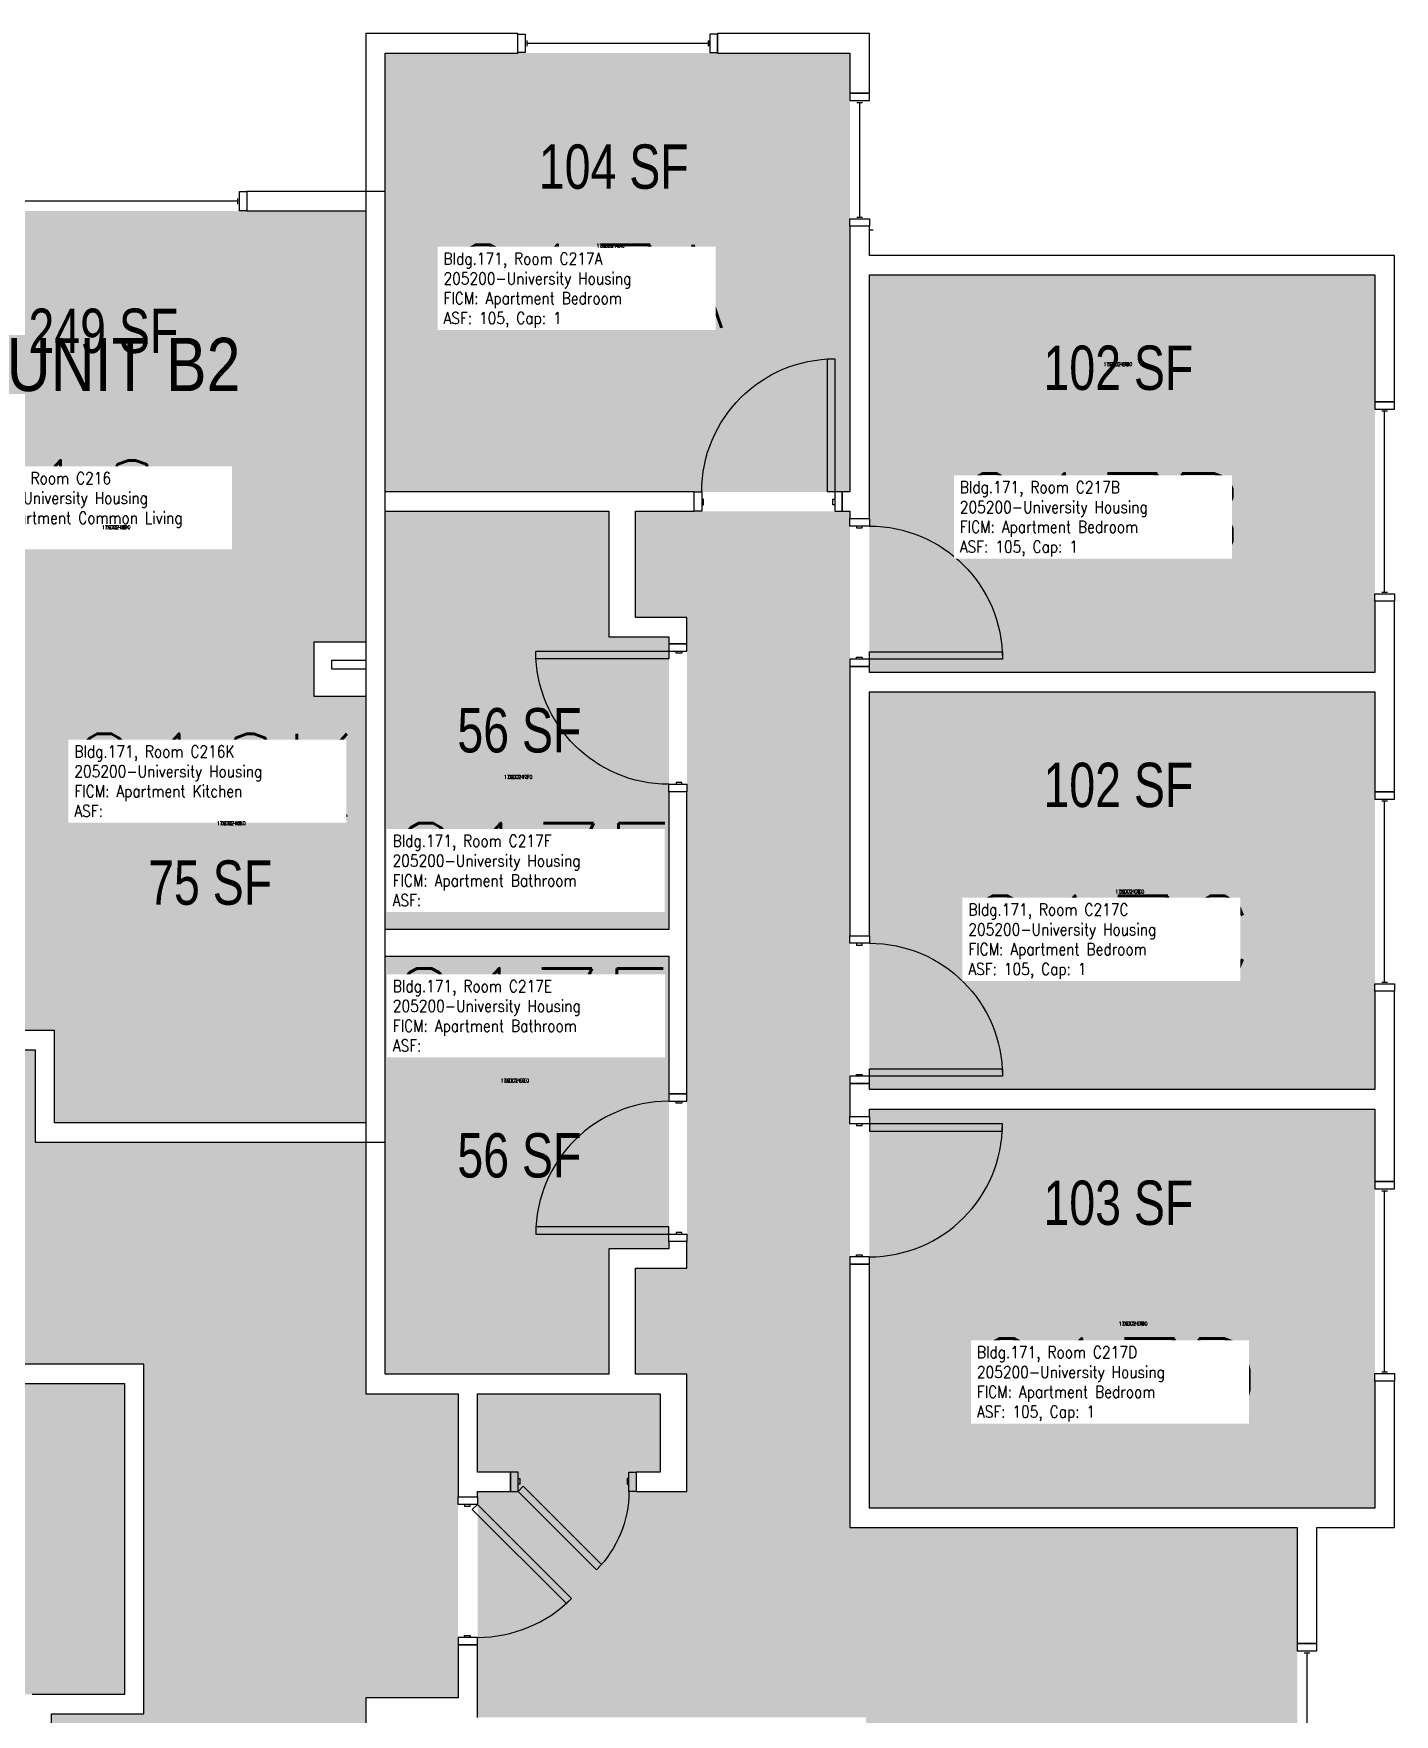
# Model space of a CAD drawing. Header units: inches. Extents: x 56 to 3925, y -1092 to 1472.
# Drawn here: x 3556.6 to 3924.6, y 1014.8 to 1469.6 of the extents above; entities that cross this region are included whole.
import ezdxf
from ezdxf.enums import TextEntityAlignment as Align

# ---------------------------------------------------------------- set-up
doc = ezdxf.new("R2010")
doc.units = ezdxf.units.IN
doc.header["$LTSCALE"] = 48
doc.header["$MEASUREMENT"] = 0
for name, color, linetype in [('A-DOOR', 2, 'Continuous'), ('A-GLAZ', 1, 'Continuous'), ('A-IDEN-RNUM', 7, 'Continuous'), ('A-IDEN-SNUM', 4, 'Continuous'), ('A-IDEN-VNUM', 4, 'Continuous'), ('A-MISC', 1, 'Continuous'), ('A-WALL', 5, 'Continuous'), ('AREA-TEXT', 3, 'Continuous'), ('Rooms-Category-Color', 7, 'Continuous'), ('Rooms-College-Color', 7, 'Continuous'), ('Rooms-Department-Color', 7, 'Continuous'), ('Rooms-Division-Color', 7, 'Continuous'), ('Rooms-Information', 7, 'Continuous')]:
    doc.layers.add(name, color=color, linetype=linetype)
doc.styles.add('AREA', font='arial.ttf', dxfattribs={"width": 0.75, "height": 12})
doc.styles.add('ROOMSNUMBER', font='txt.shx', dxfattribs={"height": 0.03})
doc.styles.add('ROOMVNUMBER', font='simplex.shx', dxfattribs={"width": 0.85})
doc.styles.get("Standard").update_dxf_attribs({"font": 'ARIALN.TTF'})

msp = doc.modelspace()

# ---------------------------------------------------------------- hatches: boundary and pattern name
h = msp.add_hatch()
h.set_pattern_fill('ANSI31', color=256, angle=-90, style=0)
h.set_pattern_definition([(315, (4297.48303, 1528.86917), (0.088388348, 0.088388348), [])])
h.paths.add_polyline_path([(3713.53, 1197.4), (3713.53, 1138.66), (3704.32, 1138.66), (3704.32, 1197.4)], flags=9)
at = {"layer": 'Rooms-Category-Color', "true_color": 0x728ef3}
for points in [[(3651.64, 1464.39), (3777.39, 1464.39), (3777.39, 1345.64), (3651.64, 1345.64)], [(3646.38, 1304.98), (3562.23, 1304.98), (3562.23, 1199.86), (3501.11, 1199.86), (3501.11, 1208.81), (3495.86, 1208.81), (3495.86, 1199.86), (3474.66, 1199.86), (3474.66, 1249.23), (3495.86, 1249.23), (3495.86, 1242.81), (3501.11, 1242.81), (3501.11, 1256.48), (3469.41, 1256.48), (3469.41, 1242.61), (3440.66, 1242.61), (3440.66, 1256.48), (3264.63, 1256.48), (3264.63, 1242.61), (3235.88, 1242.61), (3235.88, 1300.61), (3510.88, 1300.61), (3510.88, 1421.61), (3646.38, 1421.61)], [(3782.64, 1404.39), (3919.39, 1404.39), (3919.39, 1296.76), (3782.64, 1296.76)], [(3651.64, 1340.39), (3712.14, 1340.39), (3712.14, 1306.39), (3728.39, 1306.39), (3728.39, 1227.25), (3651.64, 1227.25)], [(3781.76, 929.89), (3781.76, 1014.03), (3676.64, 1014.03), (3676.64, 1075.16), (3685.59, 1075.16), (3685.59, 1080.41), (3676.64, 1080.41), (3676.64, 1101.6), (3726.01, 1101.6), (3726.01, 1080.41), (3719.59, 1080.41), (3719.59, 1075.16), (3733.26, 1075.16), (3733.26, 1106.85), (3719.39, 1106.85), (3719.39, 1135.6), (3733.26, 1135.6), (3733.26, 1311.64), (3719.39, 1311.64), (3719.39, 1340.39), (3777.39, 1340.39), (3777.39, 1065.39), (3898.39, 1065.39), (3898.39, 929.89)], [(3562.23, 1174.86), (3562.23, 1304.98), (3632.38, 1304.98), (3632.38, 1290.36), (3646.38, 1290.36), (3646.38, 1174.86)], [(3782.64, 1291.51), (3919.39, 1291.51), (3919.39, 1183.89), (3782.64, 1183.89)], [(3651.64, 1220), (3728.39, 1220), (3728.39, 1140.85), (3712.14, 1140.85), (3712.14, 1106.85), (3651.64, 1106.85)], [(3919.39, 1070.64), (3919.39, 1178.64), (3782.64, 1178.64), (3782.64, 1070.64)], [(3581.14, 1020.24), (3451.01, 1020.24), (3451.01, 1090.39), (3465.64, 1090.39), (3465.64, 1104.39), (3581.14, 1104.39)]]:
    msp.add_hatch(color=171, dxfattribs=at).paths.add_polyline_path(points)
at = {"layer": 'Rooms-Category-Color', "true_color": 0xadadad}
for points in [[(2880.39, 1163.39), (2880.39, 1170.26), (3106.65, 1170.26), (3106.65, 1163.67), (3111.9, 1163.67), (3111.9, 1169.64), (3474.68, 1169.64), (3474.68, 1194.64), (3557, 1194.64), (3557, 1169.64), (3646.39, 1169.64), (3646.39, 1101.6), (3671.39, 1101.6), (3671.39, 1019.28), (3646.39, 1019.28), (3586.39, 1019.28), (3586.39, 1109.64), (3166.65, 1109.64), (3166.65, 1085.64), (3111.9, 1085.64), (3111.9, 1091.67), (3106.65, 1091.67), (3106.65, 1086.27), (2880.39, 1086.27), (2880.39, 1091.39), (2873.89, 1091.39), (2873.89, 1163.39)], [(3586.39, 1019.28), (3646.39, 1019.28), (3646.39, 835.24), (3671.39, 835.24), (3671.39, 752.92), (3646.39, 752.92), (3646.39, 22.1), (3671.39, 22.1), (3671.39, -60.22), (3646.39, -60.22), (3646.39, -248.61), (3586.39, -248.61), (3586.39, -215.61), (3587.01, -215.61), (3587.01, -44.24), (3586.39, -44.24), (3586.39, 119.53), (3561.39, 119.53), (3561.39, 201.85), (3586.39, 201.85), (3586.39, 932.67), (3561.39, 932.67), (3561.39, 1014.99), (3586.39, 1014.99)]]:
    msp.add_hatch(color=253, dxfattribs=at).paths.add_polyline_path(points)
at = {"layer": 'Rooms-College-Color', "true_color": 0xadadad}
for points in [[(3651.64, 1464.39), (3777.39, 1464.39), (3777.39, 1345.64), (3651.64, 1345.64)], [(3646.38, 1304.98), (3562.23, 1304.98), (3562.23, 1199.86), (3501.11, 1199.86), (3501.11, 1208.81), (3495.86, 1208.81), (3495.86, 1199.86), (3474.66, 1199.86), (3474.66, 1249.23), (3495.86, 1249.23), (3495.86, 1242.81), (3501.11, 1242.81), (3501.11, 1256.48), (3469.41, 1256.48), (3469.41, 1242.61), (3440.66, 1242.61), (3440.66, 1256.48), (3264.63, 1256.48), (3264.63, 1242.61), (3235.88, 1242.61), (3235.88, 1300.61), (3510.88, 1300.61), (3510.88, 1421.61), (3646.38, 1421.61)], [(3782.64, 1404.39), (3919.39, 1404.39), (3919.39, 1296.76), (3782.64, 1296.76)], [(3651.64, 1340.39), (3712.14, 1340.39), (3712.14, 1306.39), (3728.39, 1306.39), (3728.39, 1227.25), (3651.64, 1227.25)], [(3781.76, 929.89), (3781.76, 1014.03), (3676.64, 1014.03), (3676.64, 1075.16), (3685.59, 1075.16), (3685.59, 1080.41), (3676.64, 1080.41), (3676.64, 1101.6), (3726.01, 1101.6), (3726.01, 1080.41), (3719.59, 1080.41), (3719.59, 1075.16), (3733.26, 1075.16), (3733.26, 1106.85), (3719.39, 1106.85), (3719.39, 1135.6), (3733.26, 1135.6), (3733.26, 1311.64), (3719.39, 1311.64), (3719.39, 1340.39), (3777.39, 1340.39), (3777.39, 1065.39), (3898.39, 1065.39), (3898.39, 929.89)], [(3562.23, 1174.86), (3562.23, 1304.98), (3632.38, 1304.98), (3632.38, 1290.36), (3646.38, 1290.36), (3646.38, 1174.86)], [(3782.64, 1291.51), (3919.39, 1291.51), (3919.39, 1183.89), (3782.64, 1183.89)], [(3651.64, 1220), (3728.39, 1220), (3728.39, 1140.85), (3712.14, 1140.85), (3712.14, 1106.85), (3651.64, 1106.85)], [(2880.39, 1163.39), (2880.39, 1170.26), (3106.65, 1170.26), (3106.65, 1163.67), (3111.9, 1163.67), (3111.9, 1169.64), (3474.68, 1169.64), (3474.68, 1194.64), (3557, 1194.64), (3557, 1169.64), (3646.39, 1169.64), (3646.39, 1101.6), (3671.39, 1101.6), (3671.39, 1019.28), (3646.39, 1019.28), (3586.39, 1019.28), (3586.39, 1109.64), (3166.65, 1109.64), (3166.65, 1085.64), (3111.9, 1085.64), (3111.9, 1091.67), (3106.65, 1091.67), (3106.65, 1086.27), (2880.39, 1086.27), (2880.39, 1091.39), (2873.89, 1091.39), (2873.89, 1163.39)], [(3919.39, 1070.64), (3919.39, 1178.64), (3782.64, 1178.64), (3782.64, 1070.64)], [(3581.14, 1020.24), (3451.01, 1020.24), (3451.01, 1090.39), (3465.64, 1090.39), (3465.64, 1104.39), (3581.14, 1104.39)], [(3586.39, 1019.28), (3646.39, 1019.28), (3646.39, 835.24), (3671.39, 835.24), (3671.39, 752.92), (3646.39, 752.92), (3646.39, 22.1), (3671.39, 22.1), (3671.39, -60.22), (3646.39, -60.22), (3646.39, -248.61), (3586.39, -248.61), (3586.39, -215.61), (3587.01, -215.61), (3587.01, -44.24), (3586.39, -44.24), (3586.39, 119.53), (3561.39, 119.53), (3561.39, 201.85), (3586.39, 201.85), (3586.39, 932.67), (3561.39, 932.67), (3561.39, 1014.99), (3586.39, 1014.99)]]:
    msp.add_hatch(color=253, dxfattribs=at).paths.add_polyline_path(points)
at = {"layer": 'Rooms-Department-Color', "true_color": 0x604aed}
for points in [[(3651.64, 1464.39), (3777.39, 1464.39), (3777.39, 1345.64), (3651.64, 1345.64)], [(3646.38, 1304.98), (3562.23, 1304.98), (3562.23, 1199.86), (3501.11, 1199.86), (3501.11, 1208.81), (3495.86, 1208.81), (3495.86, 1199.86), (3474.66, 1199.86), (3474.66, 1249.23), (3495.86, 1249.23), (3495.86, 1242.81), (3501.11, 1242.81), (3501.11, 1256.48), (3469.41, 1256.48), (3469.41, 1242.61), (3440.66, 1242.61), (3440.66, 1256.48), (3264.63, 1256.48), (3264.63, 1242.61), (3235.88, 1242.61), (3235.88, 1300.61), (3510.88, 1300.61), (3510.88, 1421.61), (3646.38, 1421.61)], [(3782.64, 1404.39), (3919.39, 1404.39), (3919.39, 1296.76), (3782.64, 1296.76)], [(3651.64, 1340.39), (3712.14, 1340.39), (3712.14, 1306.39), (3728.39, 1306.39), (3728.39, 1227.25), (3651.64, 1227.25)], [(3781.76, 929.89), (3781.76, 1014.03), (3676.64, 1014.03), (3676.64, 1075.16), (3685.59, 1075.16), (3685.59, 1080.41), (3676.64, 1080.41), (3676.64, 1101.6), (3726.01, 1101.6), (3726.01, 1080.41), (3719.59, 1080.41), (3719.59, 1075.16), (3733.26, 1075.16), (3733.26, 1106.85), (3719.39, 1106.85), (3719.39, 1135.6), (3733.26, 1135.6), (3733.26, 1311.64), (3719.39, 1311.64), (3719.39, 1340.39), (3777.39, 1340.39), (3777.39, 1065.39), (3898.39, 1065.39), (3898.39, 929.89)], [(3562.23, 1174.86), (3562.23, 1304.98), (3632.38, 1304.98), (3632.38, 1290.36), (3646.38, 1290.36), (3646.38, 1174.86)], [(3782.64, 1291.51), (3919.39, 1291.51), (3919.39, 1183.89), (3782.64, 1183.89)], [(3651.64, 1220), (3728.39, 1220), (3728.39, 1140.85), (3712.14, 1140.85), (3712.14, 1106.85), (3651.64, 1106.85)], [(3919.39, 1070.64), (3919.39, 1178.64), (3782.64, 1178.64), (3782.64, 1070.64)], [(3581.14, 1020.24), (3451.01, 1020.24), (3451.01, 1090.39), (3465.64, 1090.39), (3465.64, 1104.39), (3581.14, 1104.39)]]:
    msp.add_hatch(color=173, dxfattribs=at).paths.add_polyline_path(points)
at = {"layer": 'Rooms-Department-Color', "true_color": 0xacacac}
for points in [[(2880.39, 1163.39), (2880.39, 1170.26), (3106.65, 1170.26), (3106.65, 1163.67), (3111.9, 1163.67), (3111.9, 1169.64), (3474.68, 1169.64), (3474.68, 1194.64), (3557, 1194.64), (3557, 1169.64), (3646.39, 1169.64), (3646.39, 1101.6), (3671.39, 1101.6), (3671.39, 1019.28), (3646.39, 1019.28), (3586.39, 1019.28), (3586.39, 1109.64), (3166.65, 1109.64), (3166.65, 1085.64), (3111.9, 1085.64), (3111.9, 1091.67), (3106.65, 1091.67), (3106.65, 1086.27), (2880.39, 1086.27), (2880.39, 1091.39), (2873.89, 1091.39), (2873.89, 1163.39)], [(3586.39, 1019.28), (3646.39, 1019.28), (3646.39, 835.24), (3671.39, 835.24), (3671.39, 752.92), (3646.39, 752.92), (3646.39, 22.1), (3671.39, 22.1), (3671.39, -60.22), (3646.39, -60.22), (3646.39, -248.61), (3586.39, -248.61), (3586.39, -215.61), (3587.01, -215.61), (3587.01, -44.24), (3586.39, -44.24), (3586.39, 119.53), (3561.39, 119.53), (3561.39, 201.85), (3586.39, 201.85), (3586.39, 932.67), (3561.39, 932.67), (3561.39, 1014.99), (3586.39, 1014.99)]]:
    msp.add_hatch(color=253, dxfattribs=at).paths.add_polyline_path(points)
at = {"layer": 'Rooms-Division-Color', "true_color": 0x604aed}
for points in [[(3651.64, 1464.39), (3777.39, 1464.39), (3777.39, 1345.64), (3651.64, 1345.64)], [(3646.38, 1304.98), (3562.23, 1304.98), (3562.23, 1199.86), (3501.11, 1199.86), (3501.11, 1208.81), (3495.86, 1208.81), (3495.86, 1199.86), (3474.66, 1199.86), (3474.66, 1249.23), (3495.86, 1249.23), (3495.86, 1242.81), (3501.11, 1242.81), (3501.11, 1256.48), (3469.41, 1256.48), (3469.41, 1242.61), (3440.66, 1242.61), (3440.66, 1256.48), (3264.63, 1256.48), (3264.63, 1242.61), (3235.88, 1242.61), (3235.88, 1300.61), (3510.88, 1300.61), (3510.88, 1421.61), (3646.38, 1421.61)], [(3782.64, 1404.39), (3919.39, 1404.39), (3919.39, 1296.76), (3782.64, 1296.76)], [(3651.64, 1340.39), (3712.14, 1340.39), (3712.14, 1306.39), (3728.39, 1306.39), (3728.39, 1227.25), (3651.64, 1227.25)], [(3781.76, 929.89), (3781.76, 1014.03), (3676.64, 1014.03), (3676.64, 1075.16), (3685.59, 1075.16), (3685.59, 1080.41), (3676.64, 1080.41), (3676.64, 1101.6), (3726.01, 1101.6), (3726.01, 1080.41), (3719.59, 1080.41), (3719.59, 1075.16), (3733.26, 1075.16), (3733.26, 1106.85), (3719.39, 1106.85), (3719.39, 1135.6), (3733.26, 1135.6), (3733.26, 1311.64), (3719.39, 1311.64), (3719.39, 1340.39), (3777.39, 1340.39), (3777.39, 1065.39), (3898.39, 1065.39), (3898.39, 929.89)], [(3562.23, 1174.86), (3562.23, 1304.98), (3632.38, 1304.98), (3632.38, 1290.36), (3646.38, 1290.36), (3646.38, 1174.86)], [(3782.64, 1291.51), (3919.39, 1291.51), (3919.39, 1183.89), (3782.64, 1183.89)], [(3651.64, 1220), (3728.39, 1220), (3728.39, 1140.85), (3712.14, 1140.85), (3712.14, 1106.85), (3651.64, 1106.85)], [(3919.39, 1070.64), (3919.39, 1178.64), (3782.64, 1178.64), (3782.64, 1070.64)], [(3581.14, 1020.24), (3451.01, 1020.24), (3451.01, 1090.39), (3465.64, 1090.39), (3465.64, 1104.39), (3581.14, 1104.39)]]:
    msp.add_hatch(color=173, dxfattribs=at).paths.add_polyline_path(points)
at = {"layer": 'Rooms-Division-Color', "true_color": 0xadadad}
for points in [[(2880.39, 1163.39), (2880.39, 1170.26), (3106.65, 1170.26), (3106.65, 1163.67), (3111.9, 1163.67), (3111.9, 1169.64), (3474.68, 1169.64), (3474.68, 1194.64), (3557, 1194.64), (3557, 1169.64), (3646.39, 1169.64), (3646.39, 1101.6), (3671.39, 1101.6), (3671.39, 1019.28), (3646.39, 1019.28), (3586.39, 1019.28), (3586.39, 1109.64), (3166.65, 1109.64), (3166.65, 1085.64), (3111.9, 1085.64), (3111.9, 1091.67), (3106.65, 1091.67), (3106.65, 1086.27), (2880.39, 1086.27), (2880.39, 1091.39), (2873.89, 1091.39), (2873.89, 1163.39)], [(3586.39, 1019.28), (3646.39, 1019.28), (3646.39, 835.24), (3671.39, 835.24), (3671.39, 752.92), (3646.39, 752.92), (3646.39, 22.1), (3671.39, 22.1), (3671.39, -60.22), (3646.39, -60.22), (3646.39, -248.61), (3586.39, -248.61), (3586.39, -215.61), (3587.01, -215.61), (3587.01, -44.24), (3586.39, -44.24), (3586.39, 119.53), (3561.39, 119.53), (3561.39, 201.85), (3586.39, 201.85), (3586.39, 932.67), (3561.39, 932.67), (3561.39, 1014.99), (3586.39, 1014.99)]]:
    msp.add_hatch(color=253, dxfattribs=at).paths.add_polyline_path(points)

# ---------------------------------------------------------------- linework, layer by layer
at = {"layer": 'A-DOOR'}
for points in [[(3773.27, 1345.64), (3771.27, 1345.64), (3771.27, 1381.64), (3773.27, 1381.64)], [(3737.27, 1340.39), (3735.27, 1340.39), (3735.27, 1345.64), (3737.27, 1345.64)], [(3737.27, 1342.14), (3737.77, 1342.14), (3737.77, 1343.64), (3737.27, 1343.64)], [(3773.27, 1342.14), (3772.77, 1342.14), (3772.77, 1343.64), (3773.27, 1343.64)], [(3773.27, 1340.39), (3775.27, 1340.39), (3775.27, 1345.64), (3773.27, 1345.64)], [(3777.39, 1336.39), (3777.39, 1338.39), (3782.64, 1338.39), (3782.64, 1336.39)], [(3779.14, 1336.39), (3779.14, 1335.89), (3780.64, 1335.89), (3780.64, 1336.39)], [(3728.39, 1302.5), (3728.39, 1300.5), (3692.39, 1300.5), (3692.39, 1302.5)], [(3733.26, 1302.5), (3733.26, 1304.5), (3728.39, 1304.5), (3728.39, 1302.5)], [(3731.89, 1302.5), (3731.89, 1302), (3730.39, 1302), (3730.39, 1302.5)], [(3779.14, 1300.39), (3779.14, 1300.89), (3780.64, 1300.89), (3780.64, 1300.39)], [(3782.64, 1300.39), (3782.64, 1302.39), (3818.64, 1302.39), (3818.64, 1300.39)], [(3777.39, 1300.39), (3777.39, 1298.39), (3782.64, 1298.39), (3782.64, 1300.39)], [(3733.26, 1266.5), (3733.26, 1264.5), (3728.39, 1264.5), (3728.39, 1266.5)], [(3731.89, 1266.5), (3731.89, 1267), (3730.39, 1267), (3730.39, 1266.5)], [(3777.39, 1223.51), (3777.39, 1225.51), (3782.64, 1225.51), (3782.64, 1223.51)], [(3779.14, 1223.51), (3779.14, 1223.01), (3780.64, 1223.01), (3780.64, 1223.51)], [(3777.39, 1187.51), (3777.39, 1185.51), (3782.64, 1185.51), (3782.64, 1187.51)], [(3779.14, 1187.51), (3779.14, 1188.01), (3780.64, 1188.01), (3780.64, 1187.51)], [(3782.64, 1187.51), (3782.64, 1189.51), (3818.64, 1189.51), (3818.64, 1187.51)], [(3733.26, 1180.75), (3733.26, 1182.75), (3728.39, 1182.75), (3728.39, 1180.75)], [(3731.89, 1180.75), (3731.89, 1180.25), (3730.39, 1180.25), (3730.39, 1180.75)], [(3777.39, 1174.64), (3777.39, 1176.64), (3782.64, 1176.64), (3782.64, 1174.64)], [(3779.14, 1174.64), (3779.14, 1174.14), (3780.64, 1174.14), (3780.64, 1174.64)], [(3782.64, 1174.64), (3782.64, 1172.64), (3818.64, 1172.64), (3818.64, 1174.64)], [(3728.39, 1144.75), (3728.39, 1146.75), (3692.39, 1146.75), (3692.39, 1144.75)], [(3733.26, 1144.75), (3733.26, 1142.75), (3728.39, 1142.75), (3728.39, 1144.75)], [(3731.89, 1144.75), (3731.89, 1145.25), (3730.39, 1145.25), (3730.39, 1144.75)], [(3777.39, 1138.64), (3777.39, 1136.64), (3782.64, 1136.64), (3782.64, 1138.64)], [(3779.14, 1138.64), (3779.14, 1139.14), (3780.64, 1139.14), (3780.64, 1138.64)], [(3687.59, 1080.41), (3685.59, 1080.41), (3685.59, 1075.16), (3687.59, 1075.16)], [(3687.59, 1078.66), (3688.09, 1078.66), (3688.09, 1077.16), (3687.59, 1077.16)], [(3717.59, 1078.66), (3717.09, 1078.66), (3717.09, 1077.16), (3717.59, 1077.16)], [(3717.59, 1080.41), (3719.59, 1080.41), (3719.59, 1075.16), (3717.59, 1075.16)], [(3671.39, 1071.67), (3671.39, 1073.67), (3676.64, 1073.67), (3676.64, 1071.67)], [(3687.59, 1075.16), (3689, 1076.57), (3710.22, 1055.36), (3708.8, 1053.94)], [(3673.14, 1071.67), (3673.14, 1071.17), (3674.64, 1071.17), (3674.64, 1071.67)], [(3676.64, 1071.67), (3675.23, 1070.25), (3700.68, 1044.8), (3702.1, 1046.21)], [(3671.39, 1035.67), (3671.39, 1033.67), (3676.64, 1033.67), (3676.64, 1035.67)], [(3673.14, 1035.67), (3673.14, 1036.17), (3674.64, 1036.17), (3674.64, 1035.67)]]:
    msp.add_lwpolyline(points, close=True, dxfattribs=at)
at = {"layer": 'A-DOOR', "extrusion": (0, 0, -1)}
for centre, radius, start, end in [((-3773.27, 1345.64), 36, 0, 90), ((-3782.64, 1300.39), 36, 90, 180), ((-3728.39, 1302.5), 36, 270, 0), ((-3782.64, 1187.51), 36, 90, 180), ((-3687.59, 1075.16), 30, 180, 225)]:
    msp.add_arc(centre, radius, start, end, dxfattribs=at)
at = {"layer": 'A-DOOR'}
for centre, start, end in [((3728.39, 1144.75), 90, 180), ((3782.64, 1174.64), 270, 0), ((3676.64, 1071.67), 270, 315)]:
    msp.add_arc(centre, 36, start, end, dxfattribs=at)
at = {"layer": 'A-GLAZ'}
for p, q in [((3687.51, 1464.51), (3687.51, 1469.51)), ((3687.51, 1469.51), (3689.51, 1469.51)), ((3689.51, 1469.51), (3689.51, 1464.51)), ((3741.51, 1469.51), (3739.51, 1469.51)), ((3739.51, 1469.51), (3739.51, 1464.51)), ((3741.51, 1464.51), (3741.51, 1469.51)), ((3689.51, 1464.51), (3687.51, 1464.51)), ((3689.51, 1467.76), (3689.51, 1466.26)), ((3690.01, 1467.76), (3690.01, 1466.26)), ((3690.01, 1467.01), (3739.01, 1467.01)), ((3739.01, 1467.76), (3739.01, 1466.26)), ((3739.51, 1466.26), (3739.51, 1467.76)), ((3739.51, 1464.51), (3741.51, 1464.51)), ((3779.26, 1451.01), (3780.76, 1451.01)), ((3780.01, 1420.01), (3780.01, 1451.01)), ((3611.78, 1424.26), (3544.78, 1424.26)), ((3611.78, 1423.51), (3611.78, 1425.01)), ((3779.26, 1420.01), (3780.76, 1420.01)), ((3782.64, 1416.51), (3783.64, 1416.51)), ((3921.26, 1367.54), (3922.76, 1367.54)), ((3922.01, 1318.54), (3922.01, 1367.54)), ((3921.26, 1318.54), (3922.76, 1318.54)), ((3921.26, 1262.01), (3922.76, 1262.01)), ((3922.01, 1213.01), (3922.01, 1262.01)), ((3921.26, 1213.01), (3922.76, 1213.01)), ((3921.26, 1156.54), (3922.76, 1156.54)), ((3922.01, 1107.54), (3922.01, 1156.54)), ((3921.26, 1107.54), (3922.76, 1107.54)), ((3900.26, 1031.5), (3901.76, 1031.5)), ((3901.01, 964.5), (3901.01, 1031.5))]:
    msp.add_line(p, q, dxfattribs=at)
for points in [[(3782.64, 1451.51), (3782.64, 1453.51), (3777.39, 1453.51), (3777.39, 1451.51)], [(3612.28, 1426.89), (3614.28, 1426.89), (3614.28, 1421.64), (3612.28, 1421.64)], [(3782.64, 1419.51), (3782.64, 1417.51), (3777.39, 1417.51), (3777.39, 1419.51)], [(3924.64, 1368.04), (3924.64, 1370.04), (3919.39, 1370.04), (3919.39, 1368.04)], [(3924.64, 1318.04), (3924.64, 1316.04), (3919.39, 1316.04), (3919.39, 1318.04)], [(3924.64, 1262.51), (3924.64, 1264.51), (3919.39, 1264.51), (3919.39, 1262.51)], [(3924.64, 1212.51), (3924.64, 1210.51), (3919.39, 1210.51), (3919.39, 1212.51)], [(3924.64, 1157.04), (3924.64, 1159.04), (3919.39, 1159.04), (3919.39, 1157.04)], [(3924.64, 1107.04), (3924.64, 1105.04), (3919.39, 1105.04), (3919.39, 1107.04)], [(3903.64, 1032), (3903.64, 1034), (3898.39, 1034), (3898.39, 1032)]]:
    msp.add_lwpolyline(points, close=True, dxfattribs=at)
at = {"layer": 'A-WALL'}
for p, q in [((3646.39, 1469.64), (3646.39, 1412.25)), ((3687.51, 1469.64), (3646.39, 1469.64)), ((3646.39, 1469.64), (3646.39, 1341.01)), ((3687.51, 1464.39), (3687.51, 1469.64)), ((3782.64, 1469.64), (3741.51, 1469.64)), ((3741.51, 1469.64), (3741.51, 1464.39)), ((3782.64, 1453.51), (3782.64, 1469.64)), ((3651.64, 1412.25), (3651.64, 1464.39)), ((3651.64, 1464.39), (3687.51, 1464.39)), ((3651.64, 1345.64), (3651.64, 1464.39)), ((3741.51, 1464.39), (3777.39, 1464.39)), ((3777.39, 1464.39), (3777.39, 1453.51)), ((3777.39, 1453.51), (3782.64, 1453.51)), ((3651.65, 1426.89), (3614.28, 1426.89)), ((3614.28, 1426.89), (3614.28, 1421.64)), ((3651.65, 1169.64), (3651.65, 1426.89)), ((3614.28, 1421.64), (3646.4, 1421.64)), ((3646.4, 1421.64), (3646.4, 1305.01)), ((3782.64, 1417.51), (3777.39, 1417.51)), ((3777.39, 1417.51), (3777.39, 1409.01)), ((3782.64, 1409.64), (3782.64, 1417.51)), ((3777.39, 1409.01), (3777.39, 1345.64)), ((3924.64, 1409.64), (3782.64, 1409.64)), ((3924.64, 1370.04), (3924.64, 1409.64)), ((3782.64, 1404.39), (3919.39, 1404.39)), ((3782.64, 1338.39), (3782.64, 1404.39)), ((3919.39, 1404.39), (3919.39, 1370.04)), ((3919.39, 1370.04), (3924.64, 1370.04)), ((3732.64, 1345.64), (3651.64, 1345.64)), ((3735.27, 1345.64), (3732.64, 1345.64)), ((3735.27, 1340.39), (3735.27, 1345.64)), ((3777.39, 1345.64), (3775.27, 1345.64)), ((3775.27, 1345.64), (3775.27, 1340.39)), ((3646.39, 1341.01), (3646.39, 1101.6)), ((3651.64, 1340.39), (3712.14, 1340.39)), ((3651.64, 1227.25), (3651.64, 1340.39)), ((3712.14, 1340.39), (3712.14, 1306.39)), ((3719.39, 1340.39), (3732.64, 1340.39)), ((3719.39, 1311.64), (3719.39, 1340.39)), ((3732.64, 1340.39), (3735.27, 1340.39)), ((3775.27, 1340.39), (3777.39, 1340.39)), ((3777.39, 1340.39), (3777.39, 1338.39)), ((3777.39, 1338.39), (3782.64, 1338.39)), ((3924.64, 1316.04), (3919.39, 1316.04)), ((3919.39, 1316.04), (3919.39, 1296.76)), ((3924.64, 1264.51), (3924.64, 1316.04)), ((3733.26, 1311.64), (3719.39, 1311.64)), ((3733.26, 1304.5), (3733.26, 1311.64)), ((3712.14, 1306.39), (3728.39, 1306.39)), ((3728.39, 1306.39), (3728.39, 1304.5)), ((3632.4, 1305.01), (3632.4, 1290.39)), ((3646.4, 1305.01), (3632.4, 1305.01)), ((3728.39, 1304.5), (3733.26, 1304.5)), ((3637.27, 1297.64), (3637.27, 1300.14)), ((3637.27, 1300.14), (3646.4, 1300.14)), ((3646.4, 1297.64), (3637.27, 1297.64)), ((3646.4, 1300.14), (3646.4, 1297.64)), ((3782.64, 1298.39), (3777.39, 1298.39)), ((3777.39, 1298.39), (3777.39, 1225.51)), ((3782.64, 1296.76), (3782.64, 1298.39)), ((3919.39, 1296.76), (3782.64, 1296.76)), ((3632.4, 1290.39), (3646.4, 1290.39)), ((3646.4, 1290.39), (3646.4, 1174.89)), ((3782.64, 1291.51), (3919.39, 1291.51)), ((3782.64, 1225.51), (3782.64, 1291.51)), ((3919.39, 1291.51), (3919.39, 1264.51)), ((3733.26, 1264.5), (3728.39, 1264.5)), ((3728.39, 1264.5), (3728.39, 1227.25)), ((3733.26, 1182.75), (3733.26, 1264.5)), ((3919.39, 1264.51), (3924.64, 1264.51)), ((3728.39, 1227.25), (3651.64, 1227.25)), ((3777.39, 1225.51), (3782.64, 1225.51)), ((3651.64, 1220), (3728.39, 1220)), ((3651.64, 1106.85), (3651.64, 1220)), ((3728.39, 1220), (3728.39, 1182.75)), ((3924.64, 1210.51), (3919.39, 1210.51)), ((3919.39, 1210.51), (3919.39, 1183.89)), ((3924.64, 1159.04), (3924.64, 1210.51)), ((3562.25, 1199.89), (3542.61, 1199.89)), ((3562.25, 1174.89), (3562.25, 1199.89)), ((3542.61, 1194.64), (3557, 1194.64)), ((3557, 1194.64), (3557, 1169.64)), ((3728.39, 1182.75), (3733.26, 1182.75)), ((3782.64, 1185.51), (3777.39, 1185.51)), ((3777.39, 1185.51), (3777.39, 1176.64)), ((3782.64, 1183.89), (3782.64, 1185.51)), ((3919.39, 1183.89), (3782.64, 1183.89)), ((3782.64, 1178.64), (3919.39, 1178.64)), ((3782.64, 1176.64), (3782.64, 1178.64)), ((3919.39, 1178.64), (3919.39, 1159.04)), ((3646.4, 1174.89), (3562.25, 1174.89)), ((3777.39, 1176.64), (3782.64, 1176.64)), ((3557, 1169.64), (3651.65, 1169.64)), ((3919.39, 1159.04), (3924.64, 1159.04)), ((3733.26, 1142.75), (3728.39, 1142.75)), ((3728.39, 1142.75), (3728.39, 1140.85)), ((3733.26, 1135.6), (3733.26, 1142.75)), ((3728.39, 1140.85), (3712.14, 1140.85)), ((3712.14, 1140.85), (3712.14, 1106.85)), ((3719.39, 1135.6), (3733.26, 1135.6)), ((3719.39, 1106.85), (3719.39, 1135.6)), ((3782.64, 1136.64), (3777.39, 1136.64)), ((3777.39, 1136.64), (3777.39, 1065.39)), ((3782.64, 1070.64), (3782.64, 1136.64)), ((3586.39, 1109.64), (3329.14, 1109.64)), ((3586.39, 1014.99), (3586.39, 1109.64)), ((3712.14, 1106.85), (3651.64, 1106.85)), ((3733.26, 1106.85), (3719.39, 1106.85)), ((3733.26, 1075.16), (3733.26, 1106.85)), ((3465.64, 1104.39), (3581.14, 1104.39)), ((3581.14, 1104.39), (3581.14, 1020.24)), ((3646.39, 1101.6), (3671.39, 1101.6)), ((3671.39, 1101.6), (3671.39, 1073.67)), ((3676.64, 1080.41), (3676.64, 1101.6)), ((3676.64, 1101.6), (3726.01, 1101.6)), ((3726.01, 1101.6), (3726.01, 1080.41)), ((3924.64, 1105.04), (3919.39, 1105.04)), ((3919.39, 1105.04), (3919.39, 1070.64)), ((3924.64, 1065.39), (3924.64, 1105.04)), ((3685.59, 1080.41), (3676.64, 1080.41)), ((3685.59, 1075.16), (3685.59, 1080.41)), ((3726.01, 1080.41), (3719.59, 1080.41)), ((3719.59, 1080.41), (3719.59, 1075.16)), ((3671.39, 1073.67), (3676.64, 1073.67)), ((3676.64, 1075.16), (3685.59, 1075.16)), ((3676.64, 1073.67), (3676.64, 1075.16)), ((3719.59, 1075.16), (3733.26, 1075.16)), ((3919.39, 1070.64), (3782.64, 1070.64)), ((3777.39, 1065.39), (3898.39, 1065.39)), ((3898.39, 1065.39), (3898.39, 1034)), ((3903.64, 1065.39), (3924.64, 1065.39)), ((3903.64, 1034), (3903.64, 1065.39)), ((3676.64, 1033.67), (3671.39, 1033.67)), ((3671.39, 1033.67), (3671.39, 1019.28)), ((3676.64, 1014.03), (3676.64, 1033.67)), ((3898.39, 1034), (3903.64, 1034)), ((3581.14, 1020.24), (3556.14, 1020.24)), ((3646.39, 1019.28), (3646.39, 924.64)), ((3671.39, 1019.28), (3646.39, 1019.28)), ((3561.39, 1000.61), (3561.39, 1014.99)), ((3561.39, 1014.99), (3586.39, 1014.99))]:
    msp.add_line(p, q, dxfattribs=at)

# ---------------------------------------------------------------- texts
at = {"layer": 'A-IDEN-RNUM', "style": 'ROOMSNUMBER', "width": 0.85}
for s, p in [('0217-A0', (3712.64, 1411.75)), ('0217-B0', (3849.85, 1379.68)), ('0216-00', (3578.89, 1335.58)), ('0217-F0', (3687.65, 1268.02)), ('0216-K0', (3610.02, 1255.48)), ('0217-C0', (3853.07, 1236.97)), ('0217-E0', (3686.73, 1185.84)), ('0217-D0', (3853.98, 1120.09))]:
    msp.add_text(s, height=1, dxfattribs=at).set_placement(p, align=Align.CENTER)
at = {"layer": 'A-IDEN-SNUM', "style": 'ROOMSNUMBER', "width": 0.85}
for s, p in [('1710C217A0', (3712.64, 1411.75)), ('1710C217B0', (3849.85, 1379.68)), ('1710C21600', (3578.89, 1335.58)), ('1710C217F0', (3687.65, 1268.02)), ('1710C216K0', (3610.02, 1255.48)), ('1710C217C0', (3853.07, 1236.97)), ('1710C217E0', (3686.73, 1185.84)), ('1710C217D0', (3853.98, 1120.09))]:
    msp.add_text(s, height=1, dxfattribs=at).set_placement(p, align=Align.CENTER)
at = {"layer": 'A-IDEN-VNUM', "style": 'ROOMVNUMBER'}
for s, p in [('217A', (3706.02, 1401.24)), ('216', (3562.91, 1342.91)), ('217B', (3844.59, 1339.38)), ('216K', (3605.09, 1268.94)), ('217F', (3690.64, 1244.77)), ('217C', (3847.43, 1225.1)), ('217E', (3690.7, 1205.45)), ('217D', (3849.22, 1105.32))]:
    msp.add_text(s, height=22.5, dxfattribs=at).set_placement(p, align=Align.MIDDLE_CENTER)
at = {"layer": 'A-MISC'}
msp.add_text('UNIT B2', height=14.4, dxfattribs=at).set_placement((3580.91, 1372.91), align=Align.CENTER)
at = {"layer": 'AREA-TEXT', "style": 'AREA', "width": 0.75}
for s, p in [('104 SF', (3713.49, 1433.65)), ('249 SF', (3575.44, 1389.22)), ('102 SF', (3849.99, 1379.22)), ('56 SF', (3687.96, 1281.13)), ('102 SF', (3849.99, 1266.34)), ('75 SF', (3604.31, 1239.92)), ('56 SF', (3687.96, 1166.11)), ('103 SF', (3849.99, 1153.28))]:
    msp.add_text(s, height=12, dxfattribs=at).set_placement(p, align=Align.MIDDLE_CENTER)

# ---------------------------------------------------------------- next in the draw order: texts
at = {"layer": 'Rooms-Information', "char_height": 3.2143, "width": 72, "attachment_point": 7, "style": 'ROOMVNUMBER', "bg_fill": 3, "box_fill_scale": 1.5, "bg_fill_color": 256, "bg_fill_true_color": 13158600, "bg_fill_transparency": 0}
for s, insert in [('Bldg.171, Room C217A^M^J205200-University Housing^M^JFICM: Apartment Bedroom^M^JASF: 105, Cap: 1', (3667.44, 1389.99)), ('Bldg.171, Room C216^M^J205200-University Housing^M^JFICM: Apartment Common Living^M^JASF: 420', (3536.66, 1331.66)), ('Bldg.171, Room C217B^M^J205200-University Housing^M^JFICM: Apartment Bedroom^M^JASF: 105, Cap: 1', (3807.09, 1328.13)), ('Bldg.171, Room C216K^M^J205200-University Housing^M^JFICM: Apartment Kitchen^M^JASF: ', (3567.59, 1257.69)), ('Bldg.171, Room C217F^M^J205200-University Housing^M^JFICM: Apartment Bathroom^M^JASF: ', (3653.67, 1233.52)), ('Bldg.171, Room C217C^M^J205200-University Housing^M^JFICM: Apartment Bedroom^M^JASF: 105, Cap: 1', (3809.4, 1213.85)), ('Bldg.171, Room C217E^M^J205200-University Housing^M^JFICM: Apartment Bathroom^M^JASF: ', (3653.73, 1194.2)), ('Bldg.171, Room C217D^M^J205200-University Housing^M^JFICM: Apartment Bedroom^M^JASF: 105, Cap: 1', (3811.72, 1094.07))]:
    msp.add_mtext(s, dxfattribs=dict(at, insert=insert))

doc.saveas('drawing.dxf')
